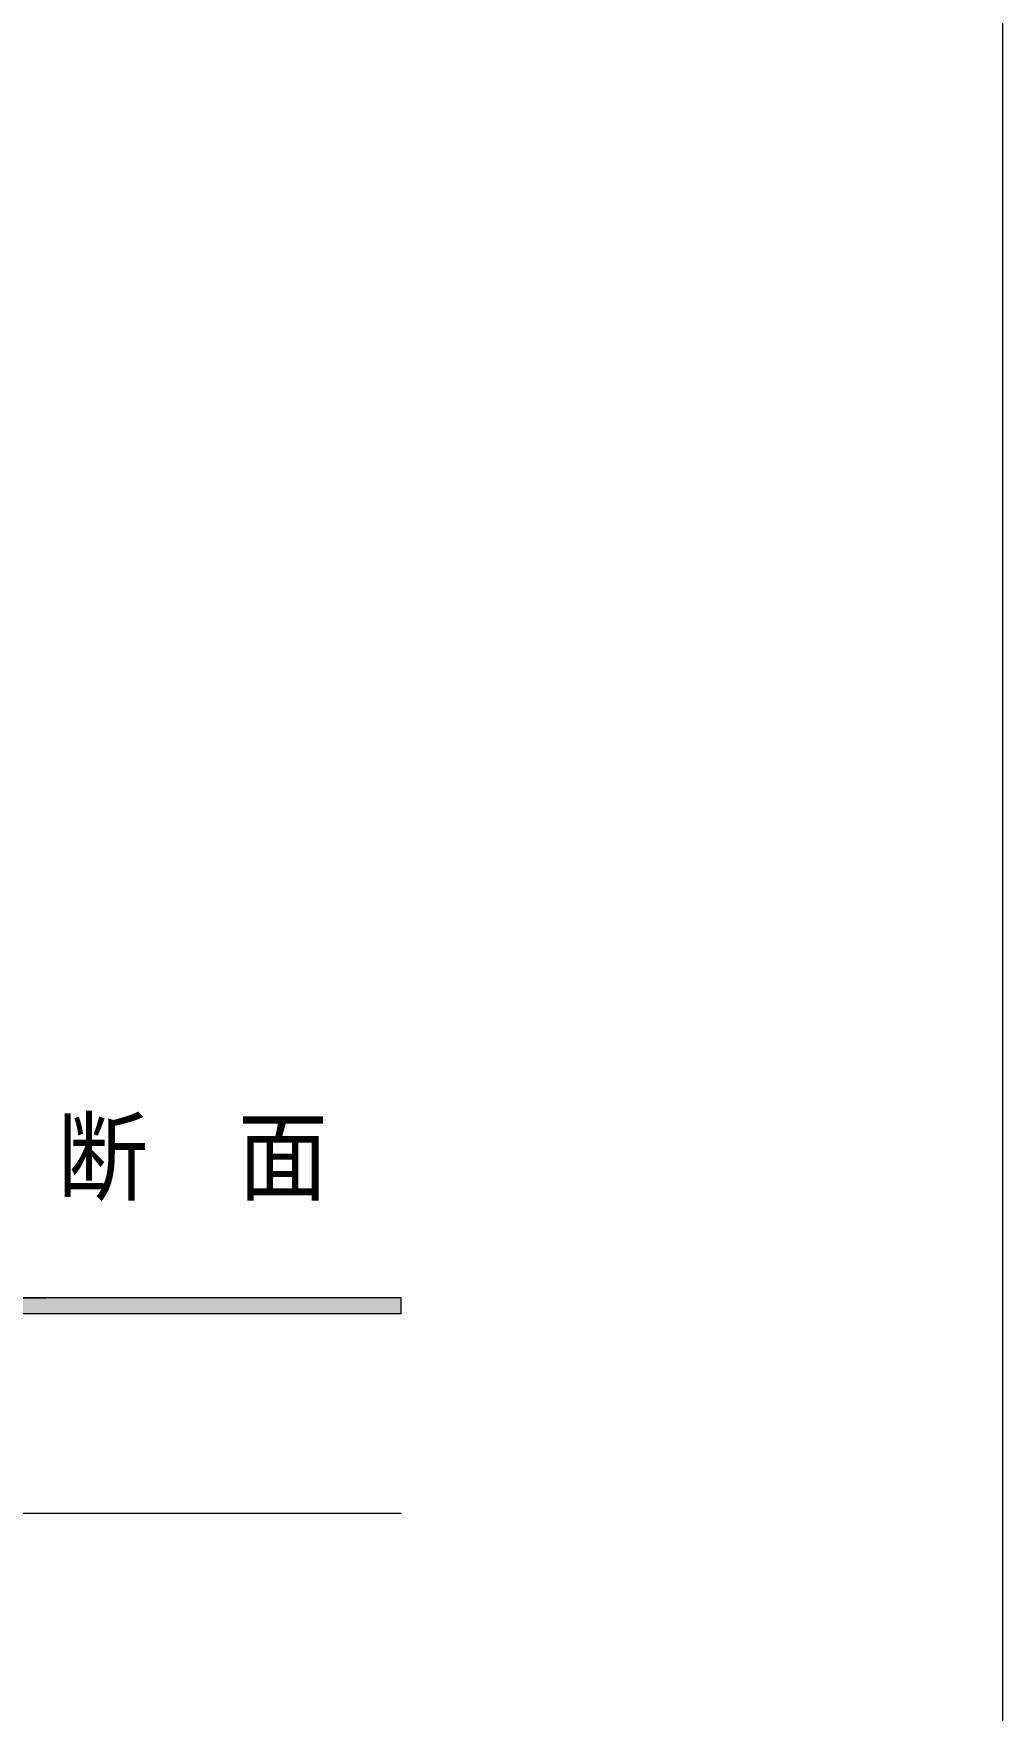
# Model space of a CAD drawing. Header units: millimetres. Extents: x 0 to 420, y 0 to 297.
# Drawn here: x 378.3 to 420.2, y 148.5 to 220.9 of the extents above; entities that cross this region are included whole.
import ezdxf
from ezdxf.enums import TextEntityAlignment as Align

# ---------------------------------------------------------------- set-up
doc = ezdxf.new("R2010")
doc.units = ezdxf.units.MM
doc.styles.add('kst32b', font='NotoSansJP-Variable.ttf')

msp = doc.modelspace()

# ---------------------------------------------------------------- hatches: boundary and pattern name
h = msp.add_hatch(color=7)
h.paths.add_polyline_path([(394.166, 165.629), (394.166, 166.328), (26.183, 165.629), (394.166, 165.629)])
h.paths.add_polyline_path([(394.166, 166.328), (26.183, 165.629), (26.183, 166.328), (394.166, 166.328)])

# ---------------------------------------------------------------- linework, layer by layer
at = {"lineweight": 13}
msp.add_lwpolyline([(0.191, 0), (0.191, 296.968), (420.158, 296.968), (420.158, 0)], close=True, dxfattribs=at)
at = {"lineweight": 0}
for points in [[(394.166, 165.629), (394.166, 166.328), (26.183, 165.629)], [(394.166, 166.328), (26.183, 165.629), (26.183, 166.328)]]:
    msp.add_lwpolyline(points, close=True, dxfattribs=at)
at = {"lineweight": 13}
msp.add_lwpolyline([(394.166, 156.993), (26.183, 156.993)], dxfattribs=at)

# ---------------------------------------------------------------- texts
at = {"style": 'kst32b'}
msp.add_text('断\u3000面', height=3.1187, dxfattribs=at).set_placement((379.307, 170.857), (391.002, 170.857), align=Align.FIT)

doc.saveas('drawing.dxf')
